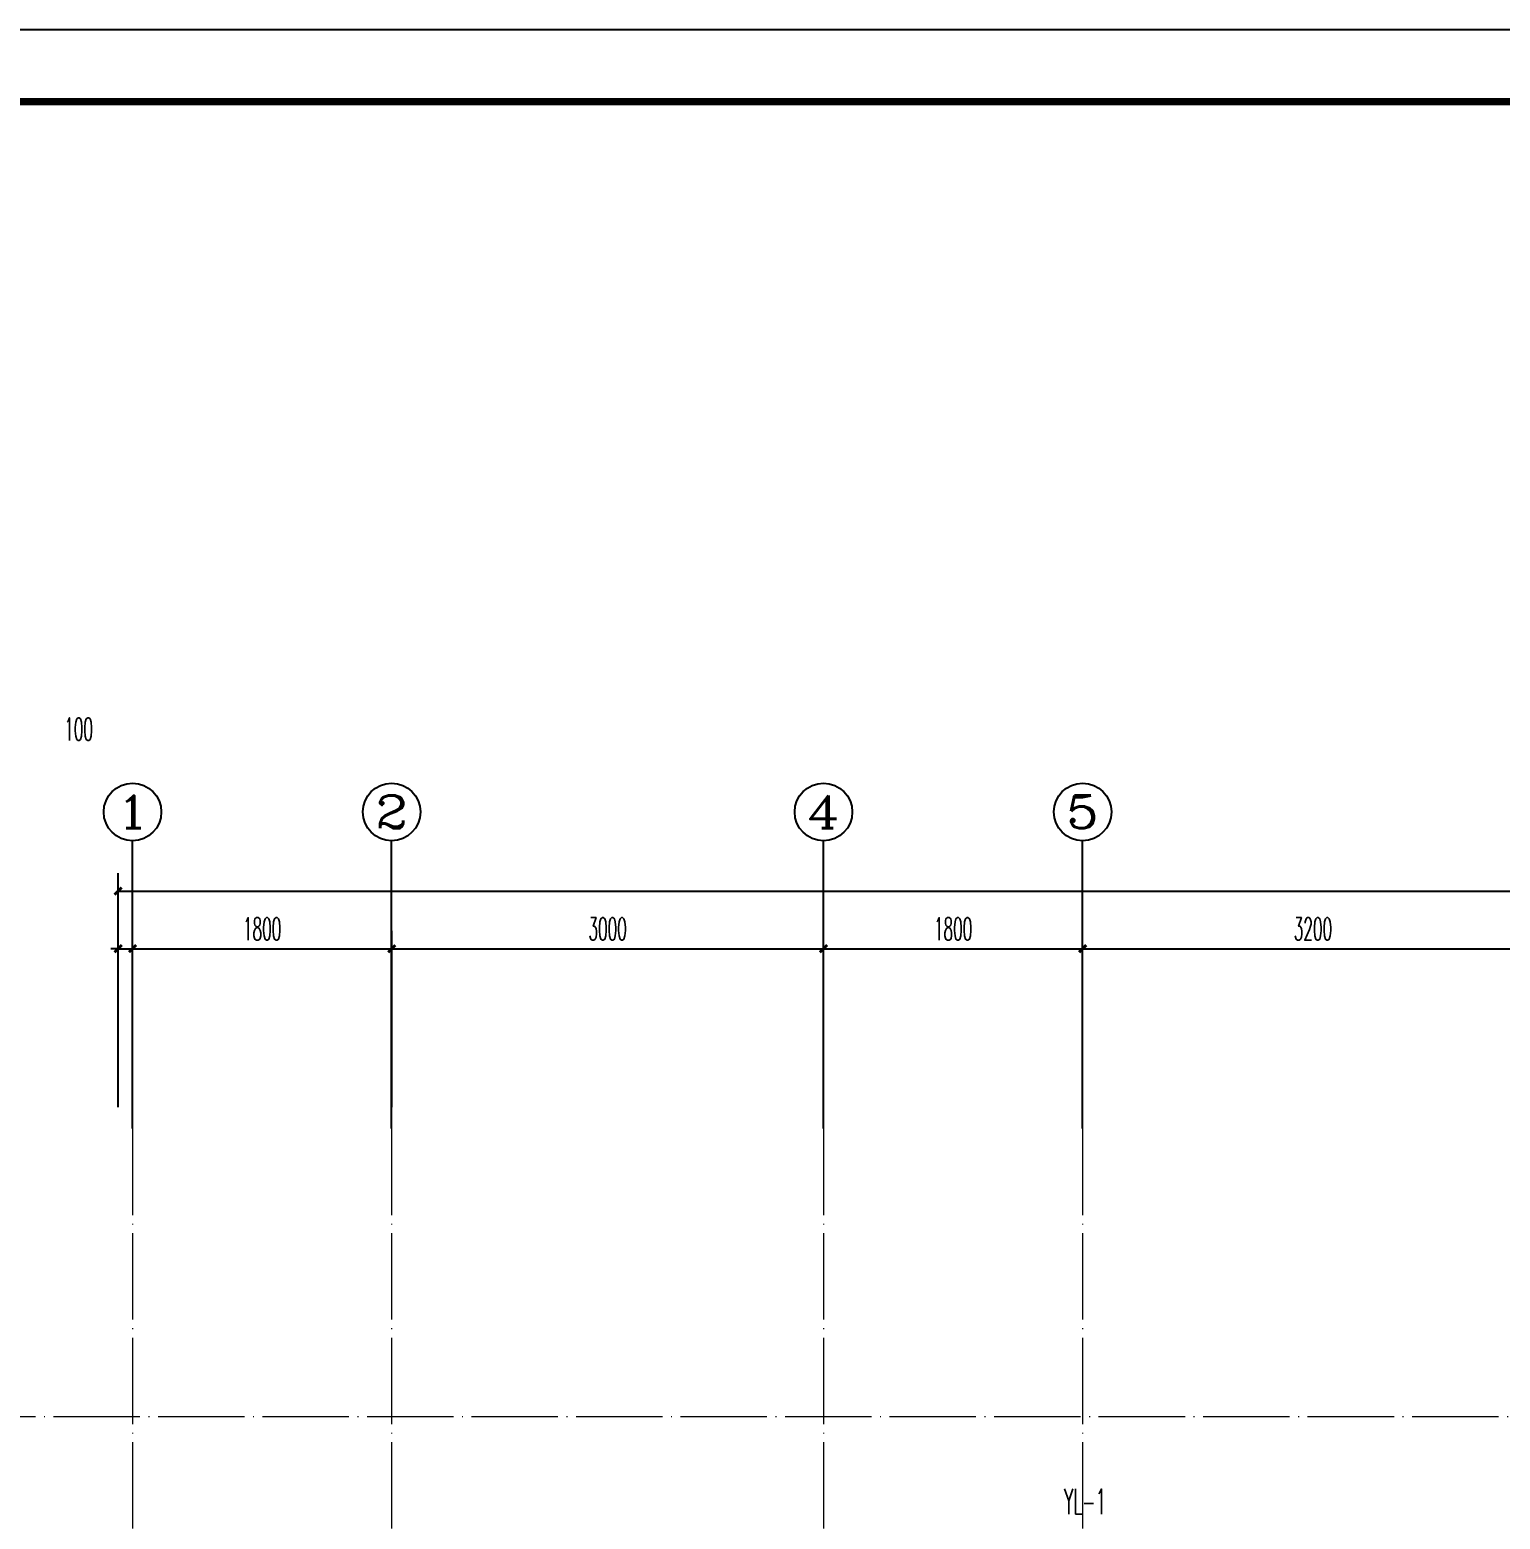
# Model space of a CAD drawing. Extents: x 27938 to 650306, y -92720 to 1524912.
# Drawn here: x 271403 to 281618, y 115143 to 125489 of the extents above; entities that cross this region are included whole.
import ezdxf
from ezdxf.enums import TextEntityAlignment as Align

# ---------------------------------------------------------------- set-up
doc = ezdxf.new("R2010")
doc.units = 0
doc.header["$LTSCALE"] = 1000
doc.header["$MEASUREMENT"] = 0
doc.linetypes.add('DOTE', pattern=[2.42, 2, -0.2, 0.02, -0.2])
for name, color, linetype in [('AXIS', 3, 'Continuous'), ('AXIS_TEXT', 4, 'Continuous'), ('DIM_雨水', 3, 'Continuous'), ('图框', 140, 'Continuous')]:
    doc.layers.add(name, color=color, linetype=linetype)
doc.layers.add('DOTE', color=19, linetype='DOTE', lineweight=9)
doc.styles.add('_TCH_AXIS', font='COMPLEX', dxfattribs={"bigfont": 'GBCBIG'})
doc.styles.add('_TCH_DIM_T3', font='SIMPLEX.shx', dxfattribs={"width": 0.494118, "bigfont": 'GBCBIG.shx'})
doc.styles.add('_TWT_SERIAL', font='simplex.shx', dxfattribs={"width": 0.6, "oblique": 10, "height": 3, "bigfont": 'aadri.shx'})
doc.styles.add('COMPLEX', font='COMPLEX')
doc.dimstyles.new('_TCH_ARCH&&50', dxfattribs={"dimtxt": 157.5, "dimasz": 50, "dimexe": 125, "dimexo": 150, "dimgap": 58.75, "dimtad": 1, "dimdec": 0, "dimzin": 0, "dimdsep": 46, "dimtxsty": '_TCH_DIM_T3', "dimblk": 'ARCHTICK', "dimcen": 0.09, "dimclrt": 7, "dimazin": 0, "dimtfac": 1, "dimtdec": 0, "dimtix": 1, "dimtmove": 2, "dimatfit": 3, "dimldrblk": 'ARCHTICK', "dimfxl": 1, "dimtolj": 1, "dimtzin": 0, "dimarcsym": 0})

# ---------------------------------------------------------------- blocks, each defined once
blk = doc.blocks.new('FGDGDRGSDGDG')
at = {"layer": 'DOTE', "linetype": 'DOTE', "ltscale": 0.3}
for p, q in [((490182, 529998), (490182, 513948)), ((491982, 529998), (491982, 522348)), ((494982, 529998), (494982, 522348)), ((496782, 529998), (496782, 513948)), ((488182, 527998), (546982, 527998))]:
    blk.add_line(p, q, dxfattribs=at)
blk = doc.blocks.new('A$C3EFC1732')
at = {"layer": '图框'}
blk.add_lwpolyline([(-10512, -59400), (126150, -59400), (126150, 0), (-10512, 0)], close=True, dxfattribs=at)
at = {"layer": '图框', "const_width": 100}
blk.add_lwpolyline([(-8012, -58400), (125150, -58400), (125150, -1000), (-8012, -1000)], close=True, dxfattribs=at)
blk = doc.blocks.new('_ArchTick')
at = {"color": 0, "linetype": 'ByBlock', "const_width": 0.4}
blk.add_lwpolyline([(-0.5, -0.5), (0.5, 0.5)], dxfattribs=at)
blk = doc.blocks.new('*D586')
at = {"layer": 'AXIS', "color": 0, "lineweight": -2}
for p, q in [((272017, 118006), (272017, 119231)), ((272117, 118006), (272117, 119231)), ((272017, 119106), (271967, 119106)), ((272017, 119106), (272117, 119106)), ((272117, 119106), (272167, 119106))]:
    blk.add_line(p, q, dxfattribs=at)
at = {"layer": 'Defpoints', "color": 0}
for p in [(272117, 119106), (272017, 117856), (272117, 117856)]:
    blk.add_point(p, dxfattribs=at)
at = {"layer": 'AXIS', "color": 0, "lineweight": -2, "xscale": 50, "yscale": 50, "zscale": 50}
blk.add_blockref('_ArchTick', (272017, 119106), dxfattribs=at)
at = {"layer": 'AXIS', "color": 0, "lineweight": -2, "xscale": 50, "yscale": 50, "zscale": 50, "rotation": 180}
blk.add_blockref('_ArchTick', (272117, 119106), dxfattribs=at)
at = {"layer": 'AXIS', "color": 7, "insert": (271742, 120631), "char_height": 157.5, "attachment_point": 5, "style": '_TCH_DIM_T3'}
blk.add_mtext('\\A1;100', dxfattribs=at)
blk = doc.blocks.new('*D587')
at = {"layer": 'AXIS', "color": 0, "lineweight": -2}
for p, q in [((272117, 118006), (272117, 119231)), ((273917, 118006), (273917, 119231)), ((272117, 119106), (273917, 119106))]:
    blk.add_line(p, q, dxfattribs=at)
at = {"layer": 'Defpoints', "color": 0}
for p in [(273917, 119106), (272117, 117856), (273917, 117856)]:
    blk.add_point(p, dxfattribs=at)
at = {"layer": 'AXIS', "color": 0, "lineweight": -2, "xscale": 50, "yscale": 50, "zscale": 50, "rotation": 180}
blk.add_blockref('_ArchTick', (272117, 119106), dxfattribs=at)
at = {"layer": 'AXIS', "color": 0, "lineweight": -2, "xscale": 50, "yscale": 50, "zscale": 50}
blk.add_blockref('_ArchTick', (273917, 119106), dxfattribs=at)
at = {"layer": 'AXIS', "color": 7, "insert": (273017, 119243), "char_height": 157.5, "attachment_point": 5, "style": '_TCH_DIM_T3'}
blk.add_mtext('\\A1;1800', dxfattribs=at)
blk = doc.blocks.new('*D588')
at = {"layer": 'AXIS', "color": 0, "lineweight": -2}
for p, q in [((273917, 118006), (273917, 119231)), ((276917, 118006), (276917, 119231)), ((273917, 119106), (276917, 119106))]:
    blk.add_line(p, q, dxfattribs=at)
at = {"layer": 'Defpoints', "color": 0}
for p in [(276917, 119106), (273917, 117856), (276917, 117856)]:
    blk.add_point(p, dxfattribs=at)
at = {"layer": 'AXIS', "color": 0, "lineweight": -2, "xscale": 50, "yscale": 50, "zscale": 50, "rotation": 180}
blk.add_blockref('_ArchTick', (273917, 119106), dxfattribs=at)
at = {"layer": 'AXIS', "color": 0, "lineweight": -2, "xscale": 50, "yscale": 50, "zscale": 50}
blk.add_blockref('_ArchTick', (276917, 119106), dxfattribs=at)
at = {"layer": 'AXIS', "color": 7, "insert": (275417, 119243), "char_height": 157.5, "attachment_point": 5, "style": '_TCH_DIM_T3'}
blk.add_mtext('\\A1;3000', dxfattribs=at)
blk = doc.blocks.new('*D589')
at = {"layer": 'AXIS', "color": 0, "lineweight": -2}
for p, q in [((276917, 118006), (276917, 119231)), ((278717, 118006), (278717, 119231)), ((276917, 119106), (278717, 119106))]:
    blk.add_line(p, q, dxfattribs=at)
at = {"layer": 'Defpoints', "color": 0}
for p in [(278717, 119106), (276917, 117856), (278717, 117856)]:
    blk.add_point(p, dxfattribs=at)
at = {"layer": 'AXIS', "color": 0, "lineweight": -2, "xscale": 50, "yscale": 50, "zscale": 50, "rotation": 180}
blk.add_blockref('_ArchTick', (276917, 119106), dxfattribs=at)
at = {"layer": 'AXIS', "color": 0, "lineweight": -2, "xscale": 50, "yscale": 50, "zscale": 50}
blk.add_blockref('_ArchTick', (278717, 119106), dxfattribs=at)
at = {"layer": 'AXIS', "color": 7, "insert": (277817, 119243), "char_height": 157.5, "attachment_point": 5, "style": '_TCH_DIM_T3'}
blk.add_mtext('\\A1;1800', dxfattribs=at)
blk = doc.blocks.new('*D590')
at = {"layer": 'AXIS', "color": 0, "lineweight": -2}
for p, q in [((278717, 118006), (278717, 119231)), ((281917, 118006), (281917, 119231)), ((278717, 119106), (281917, 119106))]:
    blk.add_line(p, q, dxfattribs=at)
at = {"layer": 'Defpoints', "color": 0}
for p in [(281917, 119106), (278717, 117856), (281917, 117856)]:
    blk.add_point(p, dxfattribs=at)
at = {"layer": 'AXIS', "color": 0, "lineweight": -2, "xscale": 50, "yscale": 50, "zscale": 50, "rotation": 180}
blk.add_blockref('_ArchTick', (278717, 119106), dxfattribs=at)
at = {"layer": 'AXIS', "color": 0, "lineweight": -2, "xscale": 50, "yscale": 50, "zscale": 50}
blk.add_blockref('_ArchTick', (281917, 119106), dxfattribs=at)
at = {"layer": 'AXIS', "color": 7, "insert": (280317, 119243), "char_height": 157.5, "attachment_point": 5, "style": '_TCH_DIM_T3'}
blk.add_mtext('\\A1;3200', dxfattribs=at)
blk = doc.blocks.new('*D598')
at = {"layer": 'AXIS', "color": 0, "lineweight": -2}
for p, q in [((272017, 118006), (272017, 119631)), ((327017, 118006), (327017, 119631)), ((272017, 119506), (327017, 119506))]:
    blk.add_line(p, q, dxfattribs=at)
at = {"layer": 'Defpoints', "color": 0}
for p in [(327017, 119506), (272017, 117856), (327017, 117856)]:
    blk.add_point(p, dxfattribs=at)
at = {"layer": 'AXIS', "color": 0, "lineweight": -2, "xscale": 50, "yscale": 50, "zscale": 50, "rotation": 180}
blk.add_blockref('_ArchTick', (272017, 119506), dxfattribs=at)
at = {"layer": 'AXIS', "color": 0, "lineweight": -2, "xscale": 50, "yscale": 50, "zscale": 50}
blk.add_blockref('_ArchTick', (327017, 119506), dxfattribs=at)
at = {"layer": 'AXIS', "color": 7, "insert": (299517, 119643), "char_height": 157.5, "attachment_point": 5, "style": '_TCH_DIM_T3'}
blk.add_mtext('\\A1;55000', dxfattribs=at)
blk = doc.blocks.new('_AXISO')
blk.add_circle((0, 0), 0.5)
at = {"layer": 'AXIS_TEXT', "style": 'COMPLEX', "width": 1.041667}
blk.add_attdef('A', text='', height=0.56, dxfattribs=at).set_placement((-0.25, -0.28), (0.25, -0.28), align=Align.FIT)

msp = doc.modelspace()

# ---------------------------------------------------------------- linework, layer by layer
at = {"layer": 'AXIS'}
for p, q in [((272116.6, 117855.9), (272116.6, 119855.9)), ((273916.6, 117855.9), (273916.6, 119855.9)), ((276916.6, 117855.9), (276916.6, 119855.9)), ((278716.6, 117855.9), (278716.6, 119855.9))]:
    msp.add_line(p, q, dxfattribs=at)

# ---------------------------------------------------------------- block references
at = {"xscale": 0.5, "yscale": 0.5, "zscale": 0.5}
msp.add_blockref('A$C3EFC1732', (271966, 125489.4), dxfattribs=at)
msp.add_blockref('FGDGDRGSDGDG', (-218065.9, -412142.6))
at = {"layer": 'AXIS'}
ref = msp.add_blockref('_AXISO', (272116.6, 120055.9), dxfattribs=dict(at, xscale=400, yscale=400, zscale=400))
ref.add_attrib('A', '1', dxfattribs={"layer": 'AXIS_TEXT', "height": 226.3, "style": '_TCH_AXIS', "width": 2.333333}).set_placement((272003.4, 119942.7), (272229.7, 119942.7), align=Align.FIT)
ref = msp.add_blockref('_AXISO', (273916.6, 120055.9), dxfattribs=dict(at, xscale=400, yscale=400, zscale=400))
ref.add_attrib('A', '2', dxfattribs={"layer": 'AXIS_TEXT', "height": 226.3, "style": '_TCH_AXIS', "width": 1.5}).set_placement((273803.4, 119942.7), (274029.7, 119942.7), align=Align.FIT)
ref = msp.add_blockref('_AXISO', (276916.6, 120055.9), dxfattribs=dict(at, xscale=400, yscale=400, zscale=400))
ref.add_attrib('A', '4', dxfattribs={"layer": 'AXIS_TEXT', "height": 226.3, "style": '_TCH_AXIS', "width": 1.3125}).set_placement((276803.4, 119942.7), (277029.7, 119942.7), align=Align.FIT)
ref = msp.add_blockref('_AXISO', (278716.6, 120055.9), dxfattribs=dict(at, xscale=400, yscale=400, zscale=400))
ref.add_attrib('A', '5', dxfattribs={"layer": 'AXIS_TEXT', "height": 226.3, "style": '_TCH_AXIS', "width": 1.5}).set_placement((278603.4, 119942.7), (278829.7, 119942.7), align=Align.FIT)

# ---------------------------------------------------------------- texts
at = {"layer": 'DIM_雨水', "color": 7, "style": '_TWT_SERIAL', "width": 0.48}
msp.add_text('YL-1', height=175, dxfattribs=at).set_placement((278587.9, 115177.6))

# ---------------------------------------------------------------- dimensions: what is measured, and where the dimension line sits
at = {"layer": 'AXIS'}
dim = msp.add_linear_dim(base=(272116.6, 119105.9), p1=(272016.6, 117855.9), p2=(272116.6, 117855.9), angle=0, dimstyle='_TCH_ARCH&&50', dxfattribs=at)
dim.commit()
dim.dimension.update_dxf_attribs({"geometry": '*D586', "text_midpoint": (271741.6, 120630.9), "dimtype": 129})
for p1, p2, distance, picture, middle in [((272016.6, 117855.9), (327016.6, 117855.9), 1650, '*D598', (299516.6, 119643.4)), ((272116.6, 117855.9), (273916.6, 117855.9), 1250, '*D587', (273016.6, 119243.4)), ((273916.6, 117855.9), (276916.6, 117855.9), 1250, '*D588', (275416.6, 119243.4)), ((276916.6, 117855.9), (278716.6, 117855.9), 1250, '*D589', (277816.6, 119243.4)), ((278716.6, 117855.9), (281916.6, 117855.9), 1250, '*D590', (280316.6, 119243.4))]:
    dim = msp.add_aligned_dim(p1=p1, p2=p2, distance=distance, dimstyle='_TCH_ARCH&&50', dxfattribs=at)
    dim.commit()
    dim.dimension.update_dxf_attribs({"geometry": picture, "text_midpoint": middle})

doc.saveas('drawing.dxf')
